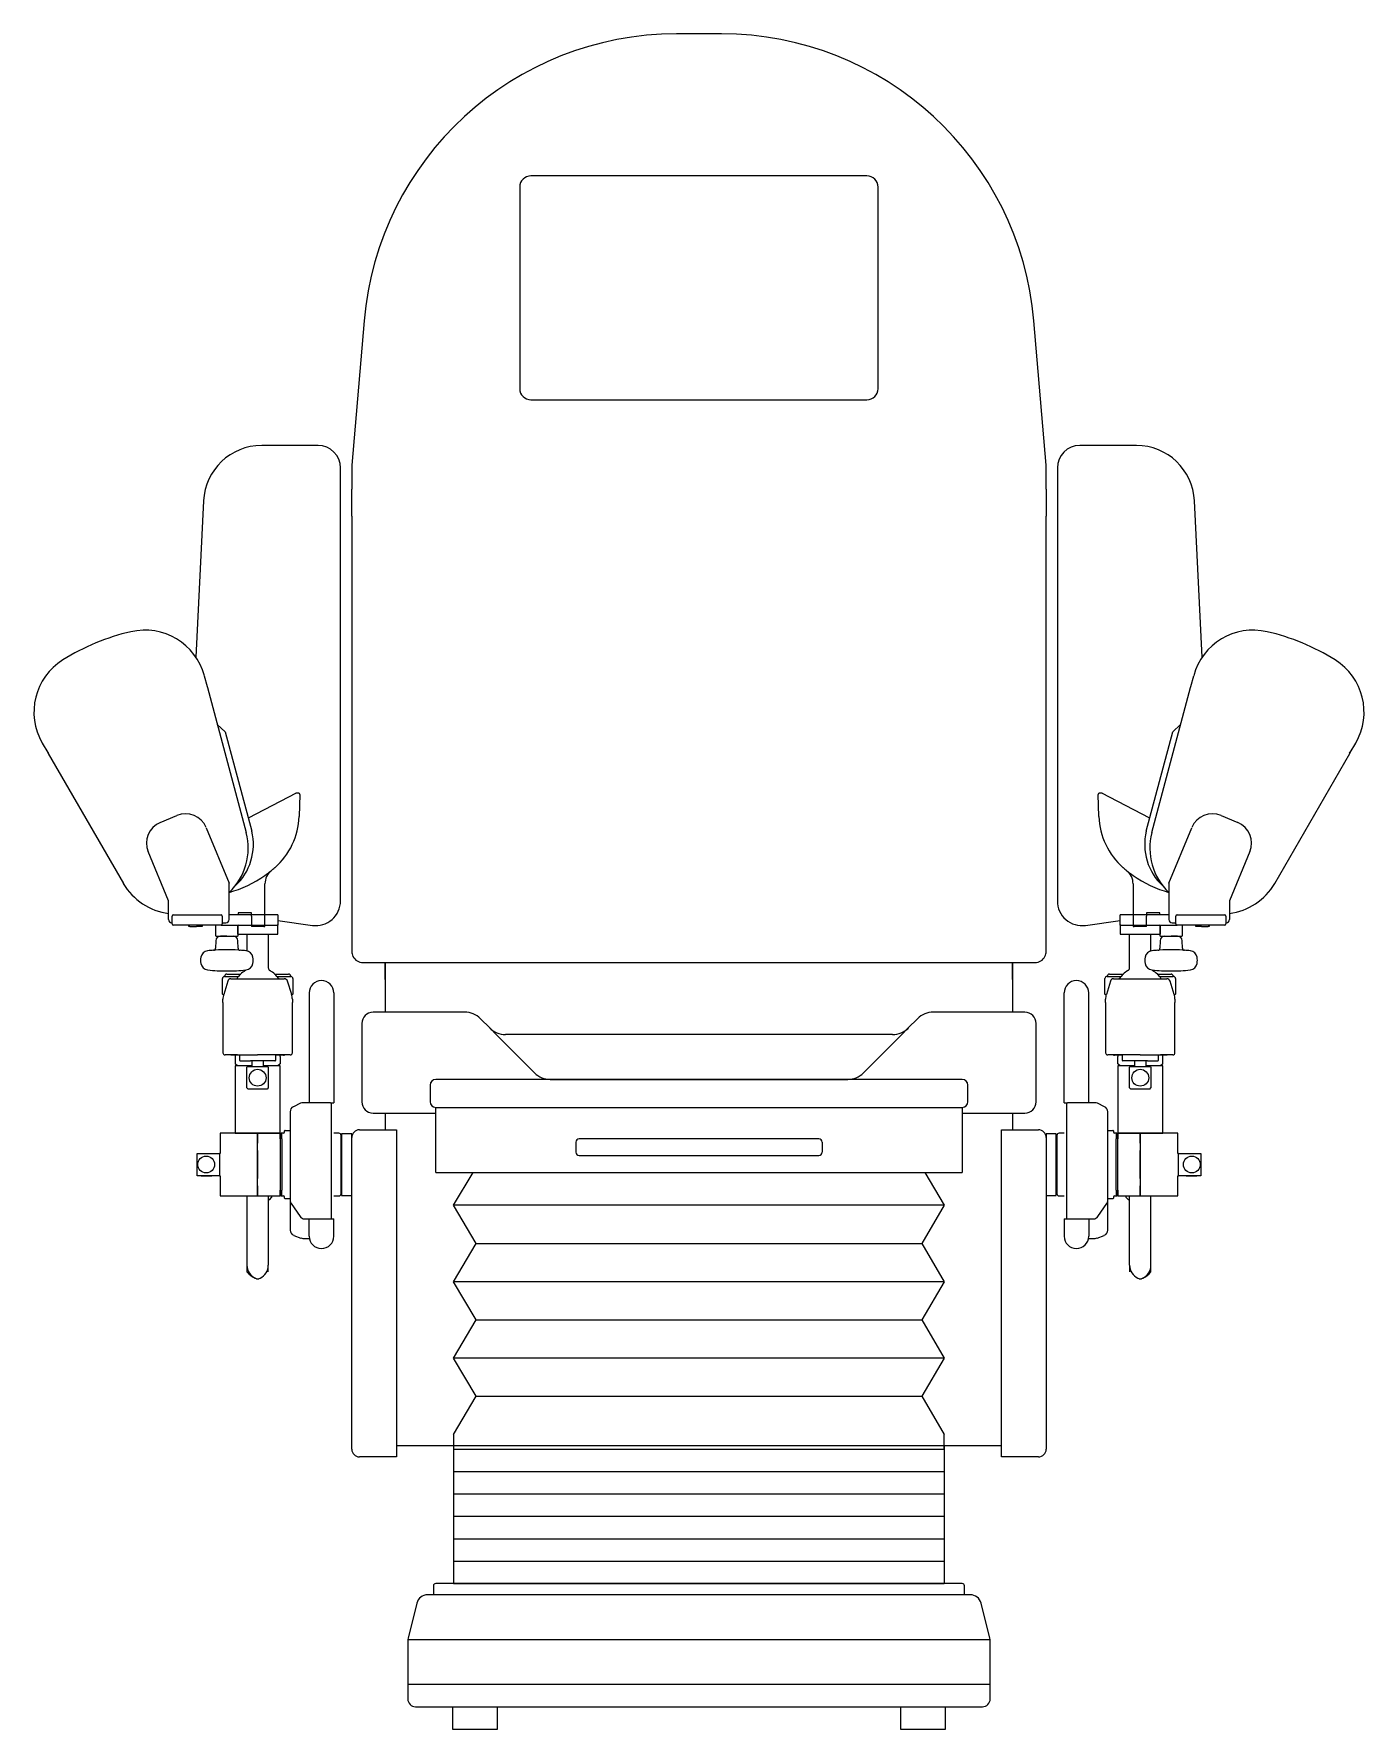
# Model space of a CAD drawing. Header units: metres. Extents: x 249 to 294.6, y -135.5 to -107.4.
# Drawn here: x 288.678 to 289.865, y -129.97 to -128.457 of the extents above; entities that cross this region are included whole.
import ezdxf

# ---------------------------------------------------------------- set-up
doc = ezdxf.new("R2010")
doc.units = ezdxf.units.M
doc.header["$MEASUREMENT"] = 0
doc.layers.add('A. muebles', color=152, linetype='Continuous', lineweight=15)

msp = doc.modelspace()

# ---------------------------------------------------------------- linework, layer by layer
at = {"layer": 'A. muebles'}
for p, q in [((289.2716, -128.4572), (289.2516, -128.4572)), ((289.2916, -128.4572), (289.2716, -128.4572)), ((289.1116, -128.5939), (289.1116, -128.7739)), ((289.4216, -128.5839), (289.1216, -128.5839)), ((289.4316, -128.7739), (289.4316, -128.5939)), ((288.9727, -128.7134), (288.9616, -128.8422)), ((289.5816, -128.8422), (289.5706, -128.7134)), ((289.1216, -128.7839), (289.4216, -128.7839)), ((288.9316, -128.8246), (288.8812, -128.8246)), ((289.6621, -128.8246), (289.6116, -128.8246)), ((288.9516, -129.2312), (288.9516, -128.8446)), ((288.9616, -128.8422), (288.9616, -128.8637)), ((289.5816, -128.8637), (289.5816, -128.8422)), ((289.5916, -128.8446), (289.5916, -129.2312)), ((288.9616, -128.8877), (288.9616, -128.8637)), ((289.5816, -128.8637), (289.5816, -128.8877)), ((288.8292, -128.8741), (288.8225, -129.0137)), ((289.7208, -129.0137), (289.714, -128.8741)), ((288.9616, -128.8877), (288.9616, -128.9337)), ((289.5816, -128.9337), (289.5816, -128.8877)), ((288.9616, -128.9287), (288.9616, -129.2762)), ((289.5816, -129.2762), (289.5816, -128.9287)), ((288.83, -129.0302), (288.8326, -129.0398)), ((289.7107, -129.0398), (289.7133, -129.0302)), ((288.8326, -129.0398), (288.8328, -129.0408)), ((288.8328, -129.0408), (288.8675, -129.1702)), ((289.6758, -129.1702), (289.7105, -129.0408)), ((289.7105, -129.0408), (289.7107, -129.0398)), ((288.8416, -129.0737), (288.8486, -129.0803)), ((289.6947, -129.0803), (289.7016, -129.0737)), ((288.6852, -129.0902), (288.6902, -129.0988)), ((288.8486, -129.0803), (288.8723, -129.169)), ((289.6709, -129.169), (289.6947, -129.0803)), ((289.8531, -129.0988), (289.8581, -129.0902)), ((288.6902, -129.0988), (288.6907, -129.0997)), ((288.6907, -129.0997), (288.7577, -129.2157)), ((289.7856, -129.2157), (289.8526, -129.0997)), ((289.8526, -129.0997), (289.8531, -129.0988)), ((288.9119, -129.1351), (288.8692, -129.1572)), ((288.9144, -129.1351), (288.9124, -129.135)), ((288.9153, -129.1361), (288.9146, -129.1557)), ((289.6286, -129.1557), (289.628, -129.1361)), ((289.6309, -129.135), (289.6289, -129.1351)), ((289.6741, -129.1572), (289.6314, -129.1351)), ((288.7907, -129.1611), (288.8055, -129.155)), ((288.8316, -129.1658), (288.8521, -129.2152)), ((289.6912, -129.2152), (289.7116, -129.1658)), ((289.7378, -129.155), (289.7526, -129.1611)), ((288.7981, -129.2312), (288.7799, -129.1872)), ((289.7634, -129.1872), (289.7452, -129.2312)), ((288.8521, -129.2437), (288.8521, -129.2152)), ((288.8841, -129.254), (288.8841, -129.2159)), ((289.6592, -129.2159), (289.6592, -129.254)), ((289.6912, -129.2152), (289.6912, -129.2437)), ((288.7981, -129.2477), (288.7981, -129.2312)), ((288.8012, -129.2517), (288.8012, -129.2447)), ((288.8022, -129.2437), (288.8449, -129.2437)), ((288.8459, -129.2447), (288.8459, -129.2507)), ((288.8956, -129.2437), (288.8521, -129.2437)), ((288.8521, -129.2477), (288.8521, -129.2437)), ((288.8721, -129.2417), (288.8601, -129.2417)), ((288.8601, -129.2417), (288.8601, -129.2437)), ((288.8721, -129.2447), (288.8721, -129.2417)), ((288.8721, -129.2447), (288.8721, -129.254)), ((288.8956, -129.2437), (288.8956, -129.2527)), ((289.6476, -129.2527), (289.6476, -129.2437)), ((289.6912, -129.2437), (289.6476, -129.2437)), ((289.6712, -129.2417), (289.6712, -129.2447)), ((289.6832, -129.2417), (289.6712, -129.2417)), ((289.6712, -129.254), (289.6712, -129.2447)), ((289.6832, -129.2437), (289.6832, -129.2417)), ((289.6912, -129.2437), (289.6912, -129.2477)), ((289.6974, -129.2507), (289.6974, -129.2447)), ((289.6984, -129.2437), (289.7411, -129.2437)), ((289.7421, -129.2447), (289.7421, -129.2517)), ((289.7452, -129.2312), (289.7452, -129.2477)), ((288.8012, -129.2507), (288.8011, -129.2507)), ((288.8041, -129.2527), (288.8022, -129.2527)), ((288.8449, -129.2527), (288.8041, -129.2527)), ((288.8161, -129.254), (288.8161, -129.2527)), ((288.8171, -129.254), (288.8161, -129.254)), ((288.8171, -129.254), (288.8231, -129.254)), ((288.8281, -129.254), (288.8231, -129.254)), ((288.8281, -129.2527), (288.8281, -129.254)), ((288.8401, -129.2527), (288.8401, -129.2622)), ((288.8449, -129.2527), (288.8956, -129.2527)), ((288.8459, -129.2507), (288.8491, -129.2507)), ((288.8459, -129.2507), (288.8459, -129.2517)), ((288.8601, -129.2527), (288.8596, -129.2532)), ((288.8596, -129.2532), (288.8596, -129.2607)), ((288.8601, -129.2622), (288.8601, -129.2528)), ((288.8771, -129.254), (288.8721, -129.254)), ((288.8831, -129.254), (288.8771, -129.254)), ((288.8831, -129.254), (288.8841, -129.254)), ((288.8956, -129.2532), (288.8951, -129.2527)), ((288.8956, -129.2486), (288.9265, -129.253)), ((288.8956, -129.2607), (288.8956, -129.2532)), ((289.6168, -129.253), (289.6476, -129.2486)), ((289.6476, -129.2527), (289.6984, -129.2527)), ((289.6481, -129.2527), (289.6476, -129.2532)), ((289.6476, -129.2532), (289.6476, -129.2607)), ((289.6592, -129.254), (289.6602, -129.254)), ((289.6662, -129.254), (289.6602, -129.254)), ((289.6712, -129.254), (289.6662, -129.254)), ((289.6836, -129.2532), (289.6831, -129.2527)), ((289.6832, -129.2528), (289.6832, -129.2622)), ((289.6836, -129.2607), (289.6836, -129.2532)), ((289.6942, -129.2507), (289.6974, -129.2507)), ((289.6974, -129.2517), (289.6974, -129.2507)), ((289.7392, -129.2527), (289.6984, -129.2527)), ((289.7032, -129.2622), (289.7032, -129.2527)), ((289.7152, -129.254), (289.7152, -129.2527)), ((289.7202, -129.254), (289.7152, -129.254)), ((289.7202, -129.254), (289.7262, -129.254)), ((289.7272, -129.254), (289.7262, -129.254)), ((289.7272, -129.2527), (289.7272, -129.254)), ((289.7411, -129.2527), (289.7392, -129.2527)), ((289.7422, -129.2507), (289.7421, -129.2507)), ((288.8401, -129.2622), (288.8406, -129.2627)), ((288.8401, -129.2622), (288.8406, -129.2627)), ((288.8404, -129.2667), (288.8401, -129.2732)), ((288.8406, -129.2627), (288.8451, -129.2627)), ((288.8501, -129.2627), (288.8444, -129.2627)), ((288.8451, -129.2627), (288.8551, -129.2627)), ((288.8543, -129.2627), (288.8551, -129.2627)), ((288.8551, -129.2627), (288.8596, -129.2627)), ((288.8551, -129.2627), (288.8596, -129.2627)), ((288.8551, -129.2627), (288.8596, -129.2627)), ((288.8596, -129.2607), (288.8956, -129.2607)), ((288.8601, -129.2622), (288.8596, -129.2627)), ((288.8601, -129.2732), (288.8599, -129.2667)), ((288.8681, -129.2607), (288.8681, -129.2759)), ((288.8871, -129.2607), (288.8871, -129.2908)), ((289.6476, -129.2607), (289.6836, -129.2607)), ((289.6561, -129.2908), (289.6561, -129.2607)), ((289.6751, -129.2759), (289.6751, -129.2607)), ((289.6837, -129.2627), (289.6832, -129.2622)), ((289.6834, -129.2667), (289.6832, -129.2732)), ((289.6837, -129.2627), (289.6882, -129.2627)), ((289.6837, -129.2627), (289.6882, -129.2627)), ((289.6837, -129.2627), (289.6882, -129.2627)), ((289.6882, -129.2627), (289.6982, -129.2627)), ((289.6882, -129.2627), (289.689, -129.2627)), ((289.6989, -129.2627), (289.6932, -129.2627)), ((289.6982, -129.2627), (289.7027, -129.2627)), ((289.7027, -129.2627), (289.7032, -129.2622)), ((289.7027, -129.2627), (289.7032, -129.2622)), ((289.7032, -129.2732), (289.7029, -129.2667)), ((288.9716, -129.2862), (289.2716, -129.2862)), ((288.9816, -129.2862), (289.2716, -129.2862)), ((288.9916, -129.3012), (288.9916, -129.2862)), ((288.9916, -129.2862), (288.9916, -129.3305)), ((289.2716, -129.2862), (289.5716, -129.2862)), ((289.2716, -129.2862), (289.5616, -129.2862)), ((289.5516, -129.3012), (289.5516, -129.2862)), ((289.5516, -129.2862), (289.5516, -129.3305)), ((288.8461, -129.3145), (288.8461, -129.3005)), ((288.851, -129.3028), (288.8473, -129.3146)), ((288.8481, -129.2985), (288.8606, -129.2985)), ((288.8501, -129.2965), (288.8625, -129.2965)), ((288.8538, -129.3007), (288.8584, -129.3007)), ((288.8584, -129.3007), (288.8589, -129.3007)), ((288.8589, -129.3007), (288.8964, -129.3007)), ((288.8928, -129.2965), (288.9051, -129.2965)), ((288.8947, -129.2985), (288.9071, -129.2985)), ((288.8969, -129.3007), (288.8964, -129.3007)), ((288.8969, -129.3007), (288.9014, -129.3007)), ((288.8969, -129.3007), (288.9014, -129.3007)), ((288.908, -129.3146), (288.9043, -129.3028)), ((288.9091, -129.3005), (288.9091, -129.3145)), ((289.6341, -129.3145), (289.6341, -129.3005)), ((289.639, -129.3028), (289.6353, -129.3146)), ((289.6361, -129.2985), (289.6486, -129.2985)), ((289.6381, -129.2965), (289.6505, -129.2965)), ((289.6418, -129.3007), (289.6464, -129.3007)), ((289.6418, -129.3007), (289.6464, -129.3007)), ((289.6469, -129.3007), (289.6464, -129.3007)), ((289.6469, -129.3007), (289.6844, -129.3007)), ((289.6808, -129.2965), (289.6931, -129.2965)), ((289.6827, -129.2985), (289.6951, -129.2985)), ((289.6844, -129.3007), (289.6849, -129.3007)), ((289.6849, -129.3007), (289.6894, -129.3007)), ((289.696, -129.3146), (289.6923, -129.3028)), ((289.6971, -129.3005), (289.6971, -129.3145)), ((288.8461, -129.3145), (288.8471, -129.3154)), ((288.8466, -129.3217), (288.8466, -129.319)), ((288.9091, -129.3145), (288.9082, -129.3154)), ((288.9086, -129.319), (288.9086, -129.3217)), ((288.9236, -129.3133), (288.9236, -129.3335)), ((288.9456, -129.3133), (288.9456, -129.3335)), ((289.5976, -129.3335), (289.5976, -129.3133)), ((289.6196, -129.3335), (289.6196, -129.3133)), ((289.6351, -129.3154), (289.6341, -129.3145)), ((289.6346, -129.3217), (289.6346, -129.319)), ((289.6962, -129.3154), (289.6971, -129.3145)), ((289.6966, -129.319), (289.6966, -129.3217)), ((288.8466, -129.3217), (288.8466, -129.3667)), ((288.9086, -129.3667), (288.9086, -129.3217)), ((288.9086, -129.3667), (288.9086, -129.3217)), ((288.9236, -129.3335), (288.9236, -129.4113)), ((288.9456, -129.3335), (288.9456, -129.4113)), ((289.0624, -129.3305), (288.9806, -129.3305)), ((289.5626, -129.3305), (289.4809, -129.3305)), ((289.5976, -129.4113), (289.5976, -129.3335)), ((289.6196, -129.4113), (289.6196, -129.3335)), ((289.6346, -129.3217), (289.6346, -129.3667)), ((289.6346, -129.3217), (289.6346, -129.3667)), ((289.6966, -129.3667), (289.6966, -129.3217)), ((288.9706, -129.3405), (288.9706, -129.4105)), ((289.0765, -129.3363), (289.0848, -129.3446)), ((289.0848, -129.3446), (289.0906, -129.3505)), ((289.0906, -129.3505), (289.1248, -129.3846)), ((289.4444, -129.3505), (289.0989, -129.3505)), ((289.4526, -129.3505), (289.4185, -129.3846)), ((289.4585, -129.3446), (289.4526, -129.3505)), ((289.4668, -129.3363), (289.4585, -129.3446)), ((289.5726, -129.4105), (289.5726, -129.3405)), ((288.8595, -129.3687), (288.8486, -129.3687)), ((288.8595, -129.3687), (288.8486, -129.3687)), ((288.8595, -129.3687), (288.8486, -129.3687)), ((288.8536, -129.3687), (288.8536, -129.369)), ((288.8546, -129.369), (288.8536, -129.369)), ((288.8616, -129.369), (288.8546, -129.369)), ((288.8616, -129.369), (288.8546, -129.369)), ((288.8576, -129.369), (288.8576, -129.3765)), ((288.8596, -129.3785), (288.8576, -129.3765)), ((288.8596, -129.3785), (288.8576, -129.3765)), ((288.8726, -129.3785), (288.8576, -129.3785)), ((288.8576, -129.3785), (288.8576, -129.4385)), ((288.8595, -129.3687), (288.8776, -129.3687)), ((288.8595, -129.3687), (288.8776, -129.3687)), ((288.8616, -129.37), (288.8616, -129.369)), ((288.8616, -129.37), (288.8616, -129.369)), ((288.8616, -129.3702), (288.8616, -129.37)), ((288.8616, -129.3702), (288.8616, -129.37)), ((288.8616, -129.3727), (288.8616, -129.3702)), ((288.8616, -129.373), (288.8616, -129.3727)), ((288.8616, -129.3735), (288.8616, -129.373)), ((288.8616, -129.3735), (288.8616, -129.373)), ((288.8621, -129.374), (288.8713, -129.374)), ((288.8681, -129.3796), (288.8686, -129.3791)), ((288.8681, -129.3981), (288.8681, -129.3796)), ((288.8686, -129.3791), (288.8866, -129.3791)), ((288.8735, -129.374), (288.8713, -129.374)), ((288.8726, -129.3791), (288.8726, -129.374)), ((288.8818, -129.374), (288.8735, -129.374)), ((288.9066, -129.3687), (288.8776, -129.3687)), ((288.8931, -129.374), (288.8818, -129.374)), ((288.8826, -129.374), (288.8826, -129.3791)), ((288.8976, -129.3785), (288.8826, -129.3785)), ((288.8866, -129.3791), (288.8871, -129.3796)), ((288.8871, -129.3796), (288.8871, -129.3981)), ((288.8936, -129.369), (288.8936, -129.3735)), ((288.9006, -129.369), (288.8936, -129.369)), ((288.9006, -129.369), (288.8936, -129.369)), ((288.8976, -129.3765), (288.8956, -129.3785)), ((288.8976, -129.3765), (288.8956, -129.3785)), ((288.8976, -129.37), (288.8976, -129.369)), ((288.8976, -129.37), (288.8976, -129.3765)), ((288.8976, -129.4385), (288.8976, -129.3785)), ((288.9006, -129.369), (288.9016, -129.369)), ((288.9006, -129.369), (288.9016, -129.369)), ((288.9016, -129.369), (288.9016, -129.3687)), ((289.6656, -129.3687), (289.6366, -129.3687)), ((289.6416, -129.3687), (289.6416, -129.369)), ((289.6416, -129.369), (289.6426, -129.369)), ((289.6416, -129.369), (289.6426, -129.369)), ((289.6496, -129.369), (289.6426, -129.369)), ((289.6496, -129.369), (289.6426, -129.369)), ((289.6456, -129.369), (289.6456, -129.37)), ((289.6456, -129.3765), (289.6456, -129.37)), ((289.6476, -129.3785), (289.6456, -129.3765)), ((289.6476, -129.3785), (289.6456, -129.3765)), ((289.6606, -129.3785), (289.6456, -129.3785)), ((289.6456, -129.3785), (289.6456, -129.4385)), ((289.6496, -129.3735), (289.6496, -129.369)), ((289.6615, -129.374), (289.6501, -129.374)), ((289.6561, -129.3796), (289.6566, -129.3791)), ((289.6561, -129.3981), (289.6561, -129.3796)), ((289.6566, -129.3791), (289.6746, -129.3791)), ((289.6606, -129.3791), (289.6606, -129.374)), ((289.6698, -129.374), (289.6615, -129.374)), ((289.6656, -129.3687), (289.6838, -129.3687)), ((289.6656, -129.3687), (289.6838, -129.3687)), ((289.672, -129.374), (289.6698, -129.374)), ((289.6706, -129.374), (289.6706, -129.3791)), ((289.6856, -129.3785), (289.6706, -129.3785)), ((289.672, -129.374), (289.6811, -129.374)), ((289.6746, -129.3791), (289.6751, -129.3796)), ((289.6751, -129.3796), (289.6751, -129.3981)), ((289.6886, -129.369), (289.6816, -129.369)), ((289.6816, -129.369), (289.6816, -129.37)), ((289.6886, -129.369), (289.6816, -129.369)), ((289.6816, -129.369), (289.6816, -129.37)), ((289.6816, -129.37), (289.6816, -129.3702)), ((289.6816, -129.37), (289.6816, -129.3702)), ((289.6816, -129.3702), (289.6816, -129.3727)), ((289.6816, -129.3727), (289.6816, -129.373)), ((289.6816, -129.373), (289.6816, -129.3735)), ((289.6816, -129.373), (289.6816, -129.3735)), ((289.6856, -129.3765), (289.6836, -129.3785)), ((289.6856, -129.3765), (289.6836, -129.3785)), ((289.6946, -129.3687), (289.6838, -129.3687)), ((289.6946, -129.3687), (289.6838, -129.3687)), ((289.6946, -129.3687), (289.6838, -129.3687)), ((289.6856, -129.3765), (289.6856, -129.369)), ((289.6856, -129.4385), (289.6856, -129.3785)), ((289.6896, -129.369), (289.6886, -129.369)), ((289.6896, -129.369), (289.6896, -129.3687)), ((289.0316, -129.3955), (289.0316, -129.4105)), ((289.2716, -129.3905), (289.0366, -129.3905)), ((289.1389, -129.3905), (289.4044, -129.3905)), ((289.5066, -129.3905), (289.2716, -129.3905)), ((289.5116, -129.4105), (289.5116, -129.3955)), ((288.8681, -129.3981), (288.8691, -129.3991)), ((288.8681, -129.3981), (288.8691, -129.3991)), ((288.8861, -129.3991), (288.8691, -129.3991)), ((288.8861, -129.3991), (288.8691, -129.3991)), ((288.8871, -129.3981), (288.8861, -129.3991)), ((288.9159, -129.4118), (288.9095, -129.4149)), ((288.9426, -129.4113), (288.9181, -129.4113)), ((288.9426, -129.4113), (288.9456, -129.4113)), ((289.5976, -129.4113), (289.6006, -129.4113)), ((289.6252, -129.4113), (289.6006, -129.4113)), ((289.6338, -129.4149), (289.6274, -129.4118)), ((289.6571, -129.3991), (289.6561, -129.3981)), ((289.6741, -129.3991), (289.6571, -129.3991)), ((289.6741, -129.3991), (289.6571, -129.3991)), ((289.6741, -129.3991), (289.6751, -129.3981)), ((289.6741, -129.3991), (289.6751, -129.3981)), ((288.9066, -129.4194), (288.9066, -129.4985)), ((288.9436, -129.514), (288.9436, -129.4123)), ((288.9806, -129.4205), (289.0366, -129.4205)), ((288.9916, -129.4205), (288.9916, -129.4355)), ((289.0366, -129.4735), (289.0366, -129.4155)), ((289.0366, -129.4155), (289.2716, -129.4155)), ((289.2716, -129.4155), (289.5066, -129.4155)), ((289.5066, -129.4155), (289.5066, -129.4735)), ((289.5066, -129.4205), (289.5626, -129.4205)), ((289.5516, -129.4205), (289.5516, -129.4355)), ((289.5996, -129.4123), (289.5996, -129.514)), ((289.6366, -129.4985), (289.6366, -129.4194)), ((288.8441, -129.4385), (288.8441, -129.4565)), ((288.8776, -129.4385), (288.8441, -129.4385)), ((288.8576, -129.4385), (288.8976, -129.4385)), ((288.8776, -129.4385), (288.8776, -129.4475)), ((288.8801, -129.4385), (288.8776, -129.4385)), ((288.8776, -129.4475), (288.8776, -129.4385)), ((288.8911, -129.4385), (288.8801, -129.4385)), ((288.8976, -129.4385), (288.8911, -129.4385)), ((288.8976, -129.4435), (288.8976, -129.4385)), ((288.8976, -129.4395), (288.8976, -129.4435)), ((288.8991, -129.4385), (288.8986, -129.4385)), ((288.8991, -129.4435), (288.8991, -129.4385)), ((288.9006, -129.4385), (288.8991, -129.4385)), ((288.9016, -129.4375), (288.9016, -129.4365)), ((288.9021, -129.436), (288.9066, -129.436)), ((288.9501, -129.4385), (288.9456, -129.4385)), ((288.9521, -129.4905), (288.9521, -129.4405)), ((288.9526, -129.439), (288.9526, -129.4665)), ((288.9616, -129.439), (288.9526, -129.439)), ((288.9616, -129.4665), (288.9616, -129.439)), ((288.9686, -129.4355), (289.0016, -129.4355)), ((289.0016, -129.4355), (289.0016, -129.7275)), ((289.5416, -129.4355), (289.5746, -129.4355)), ((289.5416, -129.7275), (289.5416, -129.4355)), ((289.5906, -129.439), (289.5816, -129.439)), ((289.5816, -129.439), (289.5816, -129.4665)), ((289.5906, -129.4665), (289.5906, -129.439)), ((289.5911, -129.4405), (289.5911, -129.4905)), ((289.5976, -129.4385), (289.5931, -129.4385)), ((289.6366, -129.436), (289.6411, -129.436)), ((289.6416, -129.4365), (289.6416, -129.4375)), ((289.6441, -129.4385), (289.6426, -129.4385)), ((289.6446, -129.4385), (289.6441, -129.4385)), ((289.6441, -129.4385), (289.6441, -129.4435)), ((289.6521, -129.4385), (289.6456, -129.4385)), ((289.6456, -129.4385), (289.6456, -129.4435)), ((289.6456, -129.4385), (289.6856, -129.4385)), ((289.6456, -129.4435), (289.6456, -129.4395)), ((289.6631, -129.4385), (289.6521, -129.4385)), ((289.6656, -129.4385), (289.6631, -129.4385)), ((289.6656, -129.4475), (289.6656, -129.4385)), ((289.6991, -129.4385), (289.6656, -129.4385)), ((289.6656, -129.4385), (289.6656, -129.4475)), ((289.6991, -129.4565), (289.6991, -129.4385)), ((288.8236, -129.4765), (288.8236, -129.4565)), ((288.8236, -129.4565), (288.8436, -129.4565)), ((288.8436, -129.4565), (288.8436, -129.46)), ((288.8441, -129.4565), (288.8436, -129.4565)), ((288.8436, -129.4565), (288.8436, -129.4765)), ((288.8776, -129.4855), (288.8776, -129.4475)), ((288.8776, -129.454), (288.8776, -129.4789)), ((288.8976, -129.4435), (288.8976, -129.4665)), ((288.8991, -129.4435), (288.8991, -129.4895)), ((288.9521, -129.4925), (288.9521, -129.4425)), ((288.9616, -129.7205), (288.9616, -129.4425)), ((289.1616, -129.4465), (289.1616, -129.4555)), ((289.3786, -129.4435), (289.1646, -129.4435)), ((289.3816, -129.4465), (289.3816, -129.4555)), ((289.5816, -129.4425), (289.5816, -129.7205)), ((289.5911, -129.4425), (289.5911, -129.4925)), ((289.6441, -129.4895), (289.6441, -129.4435)), ((289.6456, -129.4665), (289.6456, -129.4435)), ((289.6656, -129.4475), (289.6656, -129.4855)), ((289.6656, -129.4789), (289.6656, -129.454)), ((289.6996, -129.4565), (289.6991, -129.4565)), ((289.6996, -129.46), (289.6996, -129.4565)), ((289.6996, -129.4565), (289.7196, -129.4565)), ((289.6996, -129.4765), (289.6996, -129.4565)), ((289.7196, -129.4565), (289.7196, -129.4765)), ((288.8976, -129.4665), (288.8976, -129.4895)), ((288.9526, -129.4665), (288.9526, -129.494)), ((288.9616, -129.494), (288.9616, -129.4665)), ((289.1646, -129.4585), (289.3786, -129.4585)), ((289.5816, -129.4665), (289.5816, -129.494)), ((289.5906, -129.494), (289.5906, -129.4665)), ((289.6456, -129.4895), (289.6456, -129.4665)), ((288.8436, -129.4765), (288.8236, -129.4765)), ((288.8271, -129.4765), (288.8291, -129.4765)), ((288.8291, -129.4765), (288.8341, -129.4765)), ((288.8333, -129.4765), (288.8366, -129.4765)), ((288.8341, -129.4765), (288.8361, -129.4765)), ((288.8436, -129.473), (288.8436, -129.4765)), ((288.8436, -129.4765), (288.8441, -129.4765)), ((288.8441, -129.4765), (288.8441, -129.4945)), ((288.8776, -129.4855), (288.8776, -129.4945)), ((288.8776, -129.4945), (288.8776, -129.4855)), ((289.0366, -129.4735), (289.2716, -129.4735)), ((289.0526, -129.5029), (289.0699, -129.4735)), ((289.2716, -129.4735), (289.5066, -129.4735)), ((289.4733, -129.4735), (289.4906, -129.5029)), ((289.6656, -129.4945), (289.6656, -129.4855)), ((289.6656, -129.4855), (289.6656, -129.4945)), ((289.6991, -129.4945), (289.6991, -129.4765)), ((289.6991, -129.4765), (289.6996, -129.4765)), ((289.6996, -129.4765), (289.6996, -129.473)), ((289.7196, -129.4765), (289.6996, -129.4765)), ((289.7066, -129.4765), (289.71, -129.4765)), ((289.7071, -129.4765), (289.7091, -129.4765)), ((289.7091, -129.4765), (289.7141, -129.4765)), ((289.7141, -129.4765), (289.7161, -129.4765)), ((288.8441, -129.4945), (288.8606, -129.4945)), ((288.8606, -129.4945), (288.8736, -129.4945)), ((288.8681, -129.4945), (288.8681, -129.5563)), ((288.8736, -129.4945), (288.8776, -129.4945)), ((288.8776, -129.4945), (288.8801, -129.4945)), ((288.8801, -129.4945), (288.8911, -129.4945)), ((288.8871, -129.4945), (288.8871, -129.5563)), ((288.8881, -129.498), (288.8871, -129.498)), ((288.8881, -129.498), (288.8901, -129.496)), ((288.8901, -129.4945), (288.8901, -129.496)), ((288.8911, -129.4945), (288.8976, -129.4945)), ((288.8976, -129.4945), (288.8976, -129.4895)), ((288.8976, -129.4895), (288.8976, -129.4935)), ((288.8986, -129.4945), (288.8991, -129.4945)), ((288.8991, -129.4945), (288.8991, -129.4895)), ((288.8991, -129.4945), (288.9006, -129.4945)), ((288.9016, -129.4965), (288.9016, -129.4955)), ((288.9066, -129.497), (288.9021, -129.497)), ((288.9066, -129.4985), (288.9066, -129.5)), ((288.9066, -129.5), (288.9066, -129.525)), ((288.9075, -129.5013), (288.9155, -129.5129)), ((288.9456, -129.4945), (288.9501, -129.4945)), ((288.9526, -129.494), (288.9616, -129.494)), ((289.5816, -129.494), (289.5906, -129.494)), ((289.5931, -129.4945), (289.5976, -129.4945)), ((289.6278, -129.5129), (289.6358, -129.5013)), ((289.6411, -129.497), (289.6366, -129.497)), ((289.6366, -129.5), (289.6366, -129.4985)), ((289.6366, -129.525), (289.6366, -129.5)), ((289.6416, -129.4955), (289.6416, -129.4965)), ((289.6426, -129.4945), (289.6441, -129.4945)), ((289.6441, -129.4895), (289.6441, -129.4945)), ((289.6441, -129.4945), (289.6446, -129.4945)), ((289.6456, -129.4895), (289.6456, -129.4945)), ((289.6456, -129.4935), (289.6456, -129.4895)), ((289.6456, -129.4945), (289.6521, -129.4945)), ((289.6521, -129.4945), (289.6631, -129.4945)), ((289.6531, -129.496), (289.6531, -129.4945)), ((289.6531, -129.496), (289.6551, -129.498)), ((289.6561, -129.498), (289.6551, -129.498)), ((289.6561, -129.5563), (289.6561, -129.4945)), ((289.6631, -129.4945), (289.6656, -129.4945)), ((289.6656, -129.4945), (289.6696, -129.4945)), ((289.6696, -129.4945), (289.6826, -129.4945)), ((289.6751, -129.5563), (289.6751, -129.4945)), ((289.6826, -129.4945), (289.6991, -129.4945)), ((288.9196, -129.515), (288.9426, -129.515)), ((288.9236, -129.5305), (288.9236, -129.515)), ((288.9426, -129.515), (288.9456, -129.515)), ((288.9456, -129.5206), (288.9456, -129.515)), ((289.0726, -129.537), (289.0526, -129.5029)), ((289.2226, -129.5029), (289.0526, -129.5029)), ((289.4906, -129.5029), (289.2226, -129.5029)), ((289.4906, -129.5029), (289.4706, -129.537)), ((289.5976, -129.515), (289.6006, -129.515)), ((289.5976, -129.515), (289.5976, -129.5206)), ((289.6006, -129.515), (289.6237, -129.515)), ((289.6196, -129.515), (289.6196, -129.5305)), ((288.9098, -129.5297), (288.9161, -129.5321)), ((288.9179, -129.5324), (288.9238, -129.5324)), ((288.9456, -129.5305), (288.9456, -129.5206)), ((289.5976, -129.5206), (289.5976, -129.5305)), ((289.6195, -129.5324), (289.6254, -129.5324)), ((289.6272, -129.5321), (289.6335, -129.5297)), ((289.0526, -129.5711), (289.0726, -129.537)), ((289.0726, -129.537), (289.2226, -129.537)), ((289.2226, -129.537), (289.4706, -129.537)), ((289.4706, -129.537), (289.4906, -129.5711)), ((288.8681, -129.5563), (288.8681, -129.5624)), ((288.8871, -129.5624), (288.8871, -129.5563)), ((288.8871, -129.5624), (288.8871, -129.5563)), ((289.6561, -129.5563), (289.6561, -129.5624)), ((289.6561, -129.5563), (289.6561, -129.5624)), ((289.6751, -129.5624), (289.6751, -129.5563)), ((289.0726, -129.6052), (289.0526, -129.5711)), ((289.2226, -129.5711), (289.0526, -129.5711)), ((289.4906, -129.5711), (289.2226, -129.5711)), ((289.4906, -129.5711), (289.4706, -129.6052)), ((289.0526, -129.6393), (289.0726, -129.6052)), ((289.0726, -129.6052), (289.2226, -129.6052)), ((289.2226, -129.6052), (289.4706, -129.6052)), ((289.4706, -129.6052), (289.4906, -129.6393)), ((289.0726, -129.6734), (289.0526, -129.6393)), ((289.2226, -129.6393), (289.0526, -129.6393)), ((289.4906, -129.6393), (289.2226, -129.6393)), ((289.4906, -129.6393), (289.4706, -129.6734)), ((289.0526, -129.7075), (289.0726, -129.6734)), ((289.0726, -129.6734), (289.2226, -129.6734)), ((289.2226, -129.6734), (289.4706, -129.6734)), ((289.4706, -129.6734), (289.4906, -129.7075)), ((289.0526, -129.7075), (289.0526, -129.7175)), ((289.4906, -129.7205), (289.4906, -129.7075)), ((289.0016, -129.7275), (288.9686, -129.7275)), ((289.5416, -129.7175), (289.0016, -129.7175)), ((289.0526, -129.7175), (289.0526, -129.8405)), ((289.0526, -129.7205), (289.4906, -129.7205)), ((289.4906, -129.7175), (289.4906, -129.8405)), ((289.5746, -129.7275), (289.5416, -129.7275)), ((289.0526, -129.7405), (289.4906, -129.7405)), ((289.0526, -129.7605), (289.4906, -129.7605)), ((289.0526, -129.7805), (289.4906, -129.7805)), ((289.0526, -129.8005), (289.4906, -129.8005)), ((289.0526, -129.8205), (289.4906, -129.8205)), ((289.5138, -129.8505), (289.0294, -129.8505)), ((289.0346, -129.8425), (289.0346, -129.8505)), ((289.5066, -129.8405), (289.0366, -129.8405)), ((289.0526, -129.8405), (289.4906, -129.8405)), ((289.5086, -129.8505), (289.5086, -129.8425)), ((289.0197, -129.858), (289.0119, -129.8893)), ((289.5313, -129.8893), (289.5235, -129.858)), ((289.0116, -129.8917), (289.0116, -129.9435)), ((289.0123, -129.8905), (289.531, -129.8905)), ((289.5316, -129.9435), (289.5316, -129.8917)), ((289.5316, -129.9305), (289.0116, -129.9305)), ((289.0186, -129.9505), (289.5246, -129.9505)), ((289.0516, -129.9505), (289.0516, -129.9705)), ((289.0916, -129.9705), (289.0916, -129.9505)), ((289.4516, -129.9505), (289.4516, -129.9705)), ((289.4916, -129.9705), (289.4916, -129.9505)), ((289.0516, -129.9705), (289.0916, -129.9705)), ((289.4516, -129.9705), (289.4916, -129.9705))]:
    msp.add_line(p, q, dxfattribs=at)
for centre in [(288.8776, -129.389), (289.6656, -129.389), (288.8316, -129.4665), (289.7116, -129.4665)]:
    msp.add_circle(centre, 0.0075, dxfattribs=at)
for centre, radius, start, end in [((289.2516, -128.7372), 0.28, 90, 175.1127), ((289.2916, -128.7372), 0.28, 4.8873, 90), ((289.1216, -128.5939), 0.01, 90, 180), ((289.4216, -128.5939), 0.01, 0, 90), ((289.1216, -128.7739), 0.01, 180, 270), ((289.4216, -128.7739), 0.01, 270, 0), ((288.8812, -128.8766), 0.052, 90, 177.2208), ((288.9316, -128.8446), 0.02, 0, 90), ((289.6116, -128.8446), 0.02, 90, 180), ((289.6621, -128.8766), 0.052, 2.7792, 90), ((288.8096, -129.1857), 0.2, 103.0423, 121.9577), ((288.7769, -129.0445), 0.055, 15, 103.0423), ((289.7664, -129.0445), 0.055, 76.9577, 165), ((289.7337, -129.1857), 0.2, 58.0423, 76.9577), ((288.7329, -129.0627), 0.055, 121.9577, 210), ((289.8104, -129.0627), 0.055, 330, 58.0423), ((288.6915, -129.0992), 0.001, 120, 210), ((289.8517, -129.0992), 0.001, 330, 60), ((288.9123, -129.136), 0.001, 88, 117.3874), ((288.9143, -129.1361), 0.001, 358, 88), ((289.629, -129.1361), 0.001, 92, 182), ((289.631, -129.136), 0.001, 62.6126, 92), ((288.8132, -129.1734), 0.02, 22.5, 112.5), ((289.7301, -129.1734), 0.02, 67.5, 157.5), ((288.7984, -129.1796), 0.02, 112.5, 202.5), ((288.8233, -129.1807), 0.0505, 312.7652, 13.4313), ((288.8507, -129.1535), 0.064, 311.3576, 358), ((289.6926, -129.1535), 0.064, 182, 228.6424), ((289.72, -129.1807), 0.0505, 166.5687, 227.2348), ((289.7449, -129.1796), 0.02, 337.5, 67.5), ((288.8142, -129.1838), 0.055, 313.6829, 14.3201), ((289.7291, -129.1838), 0.055, 165.6799, 226.3171), ((288.8242, -129.1234), 0.104, 285.5506, 305.1548), ((288.8242, -129.1234), 0.104, 305.1548, 308.9955), ((288.8991, -129.2159), 0.015, 128.9955, 180), ((288.8242, -129.1234), 0.104, 308.9955, 311.3576), ((289.719, -129.1234), 0.104, 228.6424, 231.0045), ((289.719, -129.1234), 0.104, 231.0045, 234.8452), ((289.6442, -129.2159), 0.015, 0, 51.0045), ((289.719, -129.1234), 0.104, 234.8452, 254.4494), ((288.805, -129.1877), 0.055, 210.6799, 262.8406), ((289.7383, -129.1877), 0.055, 277.1594, 329.3201), ((288.8022, -129.2447), 0.001, 90, 180), ((288.8449, -129.2447), 0.001, 0, 90), ((288.9296, -129.2312), 0.022, 261.8699, 0), ((289.6136, -129.2312), 0.022, 180, 278.1301), ((289.6984, -129.2447), 0.001, 90, 180), ((289.7411, -129.2447), 0.001, 0, 90), ((288.8011, -129.2477), 0.003, 180, 270), ((288.8022, -129.2517), 0.001, 180, 270), ((288.8449, -129.2517), 0.001, 270, 0), ((288.8491, -129.2477), 0.003, 270, 0), ((289.6942, -129.2477), 0.003, 180, 270), ((289.6984, -129.2517), 0.001, 180, 270), ((289.7411, -129.2517), 0.001, 270, 0), ((289.7422, -129.2477), 0.003, 270, 0), ((288.8338, -129.2827), 0.007, 96.5579, 168.7236), ((288.8501, -129.4247), 0.15, 94.5281, 96.5579), ((288.8381, -129.2732), 0.002, 274.5281, 0), ((288.8381, -129.2732), 0.002, 274.5281, 0), ((288.8501, -129.4247), 0.15, 93.8226, 94.5281), ((288.8501, -129.4247), 0.15, 90, 93.8226), ((288.8444, -129.2667), 0.004, 90, 180), ((288.8501, -129.4247), 0.15, 86.1774, 90), ((288.8501, -129.4247), 0.15, 86.1774, 90), ((288.8559, -129.2667), 0.004, 0, 90), ((288.8621, -129.2732), 0.002, 180, 265.4719), ((288.8501, -129.4247), 0.15, 83.4421, 85.4719), ((288.8665, -129.2827), 0.007, 11.2764, 83.4421), ((288.8665, -129.2827), 0.007, 11.2764, 83.4421), ((289.6768, -129.2827), 0.007, 96.5579, 168.7236), ((289.6768, -129.2827), 0.007, 96.5579, 168.7236), ((289.6932, -129.4247), 0.15, 94.5281, 96.5579), ((289.6812, -129.2732), 0.002, 274.5281, 0), ((289.6932, -129.4247), 0.15, 90, 93.8226), ((289.6932, -129.4247), 0.15, 90, 93.8226), ((289.6874, -129.2667), 0.004, 90, 180), ((289.6932, -129.4247), 0.15, 86.1774, 90), ((289.6989, -129.2667), 0.004, 0, 90), ((289.7052, -129.2732), 0.002, 180, 265.4719), ((289.7052, -129.2732), 0.002, 180, 265.4719), ((289.6932, -129.4247), 0.15, 85.4719, 86.1774), ((289.6932, -129.4247), 0.15, 83.4421, 85.4719), ((289.7095, -129.2827), 0.007, 11.2764, 83.4421), ((288.8416, -129.2842), 0.015, 168.7236, 191.2764), ((288.8338, -129.2858), 0.007, 191.2764, 263.4421), ((288.8665, -129.2858), 0.007, 276.5579, 348.7236), ((288.8586, -129.2842), 0.015, 348.7236, 11.2764), ((288.8901, -129.2908), 0.003, 180, 240.327), ((288.9716, -129.2762), 0.01, 180, 206.7437), ((288.9716, -129.2762), 0.01, 206.7437, 270), ((289.5716, -129.2762), 0.01, 270, 333.2563), ((289.5716, -129.2762), 0.01, 333.2563, 0), ((289.6531, -129.2908), 0.003, 299.673, 0), ((289.6847, -129.2842), 0.015, 168.7236, 191.2764), ((289.6768, -129.2858), 0.007, 191.2764, 263.4421), ((289.7095, -129.2858), 0.007, 276.5579, 348.7236), ((289.7016, -129.2842), 0.015, 348.7236, 11.2764), ((288.8501, -129.1437), 0.15, 263.4421, 270), ((288.8481, -129.3005), 0.002, 90, 180), ((288.8501, -129.2985), 0.002, 90, 180), ((288.8501, -129.1437), 0.15, 270, 276.5579), ((288.8538, -129.3037), 0.003, 90, 162.646), ((288.8776, -129.3127), 0.0222, 119.673, 147.361), ((288.8651, -129.2908), 0.003, 299.673, 319.8331), ((288.8776, -129.3127), 0.0223, 32.639, 60.327), ((288.8776, -129.3127), 0.0223, 32.639, 60.327), ((288.9014, -129.3037), 0.003, 17.354, 90), ((288.9051, -129.2985), 0.002, 0, 90), ((288.9071, -129.3005), 0.002, 0, 90), ((288.9346, -129.3133), 0.011, 0, 180), ((289.6086, -129.3133), 0.011, 0, 180), ((289.6361, -129.3005), 0.002, 90, 180), ((289.6381, -129.2985), 0.002, 90, 180), ((289.6418, -129.3037), 0.003, 90, 162.646), ((289.6656, -129.3127), 0.0223, 119.673, 147.361), ((289.6656, -129.3127), 0.0223, 119.673, 147.361), ((289.6781, -129.2908), 0.003, 220.1669, 240.327), ((289.6932, -129.1437), 0.15, 263.4421, 270), ((289.6656, -129.3127), 0.0222, 32.639, 60.327), ((289.6894, -129.3037), 0.003, 17.354, 90), ((289.6931, -129.2985), 0.002, 0, 90), ((289.6932, -129.1437), 0.15, 270, 276.5579), ((289.6951, -129.3005), 0.002, 0, 90), ((288.8616, -129.319), 0.015, 162.646, 180), ((288.8616, -129.319), 0.015, 162.646, 180), ((288.8936, -129.319), 0.015, 0, 17.354), ((288.8936, -129.319), 0.015, 0, 17.354), ((289.6496, -129.319), 0.015, 162.646, 180), ((289.6496, -129.319), 0.015, 162.646, 180), ((289.6816, -129.319), 0.015, 0, 17.354), ((289.6816, -129.319), 0.015, 0, 17.354), ((288.9806, -129.3405), 0.01, 90, 180), ((289.0624, -129.3505), 0.02, 45, 90), ((289.4809, -129.3505), 0.02, 90, 135), ((289.5626, -129.3405), 0.01, 0, 90), ((289.0989, -129.3305), 0.02, 225, 270), ((289.4444, -129.3305), 0.02, 270, 315), ((288.8486, -129.3667), 0.002, 180, 270), ((288.8621, -129.3735), 0.0005, 180, 270), ((288.8931, -129.3735), 0.0005, 270, 0), ((288.8931, -129.3735), 0.0005, 270, 0), ((288.9066, -129.3667), 0.002, 270, 0), ((289.6366, -129.3667), 0.002, 180, 270), ((289.6501, -129.3735), 0.0005, 180, 270), ((289.6501, -129.3735), 0.0005, 180, 270), ((289.6811, -129.3735), 0.0005, 270, 0), ((289.6946, -129.3667), 0.002, 270, 0), ((289.0366, -129.3955), 0.005, 90, 180), ((289.1389, -129.3705), 0.02, 225, 270), ((289.4044, -129.3705), 0.02, 270, 315), ((289.5066, -129.3955), 0.005, 0, 90), ((288.9181, -129.4163), 0.005, 90, 115.8936), ((288.9426, -129.4123), 0.001, 0, 90), ((288.9806, -129.4105), 0.01, 180, 270), ((289.0366, -129.4105), 0.005, 180, 270), ((289.5066, -129.4105), 0.005, 270, 0), ((289.5626, -129.4105), 0.01, 270, 0), ((289.6006, -129.4123), 0.001, 90, 180), ((289.6252, -129.4163), 0.005, 64.1064, 90), ((288.9116, -129.4194), 0.005, 115.8936, 180), ((289.6316, -129.4194), 0.005, 0, 64.1064), ((288.8986, -129.4395), 0.001, 90, 180), ((288.9006, -129.4375), 0.001, 270, 0), ((288.9021, -129.4365), 0.0005, 90, 180), ((288.9501, -129.4405), 0.002, 0, 90), ((288.9501, -129.4405), 0.002, 0, 90), ((288.9686, -129.4425), 0.007, 90, 180), ((289.5746, -129.4425), 0.007, 0, 90), ((289.5931, -129.4405), 0.002, 90, 180), ((289.5931, -129.4405), 0.002, 90, 180), ((289.6411, -129.4365), 0.0005, 0, 90), ((289.6426, -129.4375), 0.001, 180, 270), ((289.6446, -129.4395), 0.001, 0, 90), ((289.1646, -129.4465), 0.003, 90, 180), ((289.1646, -129.4555), 0.003, 180, 270), ((289.3786, -129.4465), 0.003, 0, 90), ((289.3786, -129.4555), 0.003, 270, 0), ((288.8986, -129.4935), 0.001, 180, 270), ((288.9006, -129.4955), 0.001, 0, 90), ((288.9021, -129.4965), 0.0005, 180, 270), ((288.9116, -129.4985), 0.005, 180, 214.4761), ((288.9501, -129.4925), 0.002, 270, 0), ((289.5931, -129.4925), 0.002, 180, 270), ((289.6316, -129.4985), 0.005, 325.5239, 0), ((289.6411, -129.4965), 0.0005, 270, 0), ((289.6426, -129.4955), 0.001, 90, 180), ((289.6446, -129.4935), 0.001, 270, 0), ((288.9196, -129.51), 0.005, 214.4761, 270), ((288.9426, -129.514), 0.001, 270, 0), ((289.6006, -129.514), 0.001, 180, 270), ((289.6237, -129.51), 0.005, 270, 325.5239), ((288.9116, -129.525), 0.005, 180, 248.7763), ((288.9179, -129.5274), 0.005, 248.7763, 270), ((288.9346, -129.5305), 0.011, 180, 0), ((289.6086, -129.5305), 0.011, 180, 0), ((289.6254, -129.5274), 0.005, 270, 291.2237), ((289.6316, -129.525), 0.005, 291.2237, 0), ((288.8811, -129.5563), 0.013, 180, 244.0555), ((288.8811, -129.5563), 0.013, 180, 244.0555), ((288.8811, -129.5563), 0.013, 180, 244.0555), ((288.8836, -129.5497), 0.02, 219.195, 246.4218), ((288.8836, -129.5497), 0.02, 219.195, 246.4218), ((288.8741, -129.5563), 0.013, 295.9445, 0), ((288.8741, -129.5563), 0.013, 295.9445, 0), ((289.6691, -129.5563), 0.013, 180, 244.0555), ((289.6691, -129.5563), 0.013, 180, 244.0555), ((289.6596, -129.5497), 0.02, 293.5782, 320.805), ((289.6596, -129.5497), 0.02, 293.5782, 320.805), ((289.6621, -129.5563), 0.013, 295.9445, 0), ((289.6621, -129.5563), 0.013, 295.9445, 0), ((289.6621, -129.5563), 0.013, 295.9445, 0), ((288.8776, -129.5635), 0.005, 244.0555, 265), ((288.8776, -129.5635), 0.005, 244.0555, 265), ((288.8776, -129.5635), 0.005, 244.0555, 265), ((288.8776, -129.5635), 0.005, 244.0555, 265), ((288.8776, -129.5635), 0.005, 257.291, 265), ((288.8776, -129.5635), 0.005, 257.291, 265), ((288.8776, -129.5635), 0.005, 265, 270), ((288.8776, -129.5635), 0.005, 265, 275), ((288.8776, -129.5635), 0.005, 265, 270), ((288.8776, -129.5635), 0.005, 265, 275), ((288.8776, -129.5635), 0.005, 270, 275), ((288.8776, -129.5635), 0.005, 270, 275), ((288.8776, -129.5635), 0.005, 275, 295.9445), ((288.8776, -129.5635), 0.005, 275, 295.9445), ((288.8776, -129.5635), 0.005, 275, 295.9445), ((288.8776, -129.5635), 0.005, 275, 282.709), ((288.8776, -129.5635), 0.005, 275, 282.709), ((289.6656, -129.5635), 0.005, 244.0555, 265), ((289.6656, -129.5635), 0.005, 244.0555, 265), ((289.6656, -129.5635), 0.005, 244.0555, 265), ((289.6656, -129.5635), 0.005, 257.291, 265), ((289.6656, -129.5635), 0.005, 257.291, 265), ((289.6656, -129.5635), 0.005, 265, 270), ((289.6656, -129.5635), 0.005, 265, 275), ((289.6656, -129.5635), 0.005, 265, 270), ((289.6656, -129.5635), 0.005, 265, 275), ((289.6656, -129.5635), 0.005, 270, 275), ((289.6656, -129.5635), 0.005, 270, 275), ((289.6656, -129.5635), 0.005, 275, 295.9445), ((289.6656, -129.5635), 0.005, 275, 295.9445), ((289.6656, -129.5635), 0.005, 275, 295.9445), ((289.6656, -129.5635), 0.005, 275, 295.9445), ((289.6656, -129.5635), 0.005, 275, 282.709), ((289.6656, -129.5635), 0.005, 275, 282.709), ((288.9686, -129.7205), 0.007, 180, 270), ((289.5746, -129.7205), 0.007, 270, 0), ((289.0294, -129.8605), 0.01, 90, 165.9638), ((289.0366, -129.8425), 0.002, 90, 180), ((289.5066, -129.8425), 0.002, 0, 90), ((289.5138, -129.8605), 0.01, 14.0362, 90), ((289.0216, -129.8917), 0.01, 165.9638, 180), ((289.5216, -129.8917), 0.01, 0, 14.0362), ((289.0186, -129.9435), 0.007, 180, 270), ((289.5246, -129.9435), 0.007, 270, 0)]:
    msp.add_arc(centre, radius, start, end, dxfattribs=at)

doc.saveas('drawing.dxf')
